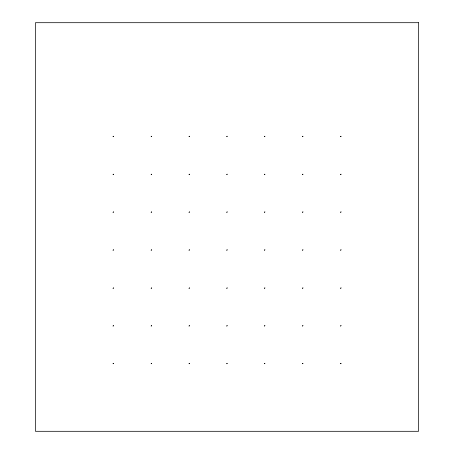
<?xml version="1.0" encoding="UTF-8"?>
<svg xmlns="http://www.w3.org/2000/svg" width="454" height="454" viewBox="0 0 454 454"><rect width="100%" height="100%" fill="white"/><g stroke="black" fill="none" stroke-linecap="round" stroke-linejoin="round"><path stroke-width="0.68" d="M418.554 22.7L35.446 22.7L35.446 431.3L418.554 431.3L418.554 22.7M113.477 136.257L113.097 136.637L113.477 136.257M151.562 136.257L151.182 136.637L151.562 136.257M189.46 136.257L189.08 136.637L189.46 136.257M227.165 136.257L226.784 136.637L227.165 136.257M264.869 136.257L264.495 136.637L264.869 136.257M302.914 136.257L302.534 136.637L302.914 136.257M340.999 136.257L340.619 136.637L340.999 136.257M113.477 174.205L113.097 174.58L113.477 174.205M151.562 174.205L151.182 174.58L151.562 174.205M189.46 174.205L189.08 174.58L189.46 174.205M227.165 174.205L226.784 174.58L227.165 174.205M264.869 174.205L264.495 174.58L264.869 174.205M302.914 174.205L302.534 174.58L302.914 174.205M340.999 174.205L340.619 174.58L340.999 174.205M113.477 211.922L113.097 212.302L113.477 211.922M151.562 211.922L151.182 212.302L151.562 211.922M189.46 211.922L189.08 212.302L189.46 211.922M227.165 211.922L226.784 212.302L227.165 211.922M264.869 211.922L264.495 212.302L264.869 211.922M302.914 211.922L302.534 212.302L302.914 211.922M340.999 211.922L340.619 212.302L340.999 211.922M113.477 249.819L113.097 250.194L113.477 249.819M151.562 249.819L151.182 250.194L151.562 249.819M189.46 249.819L189.08 250.194L189.46 249.819M227.165 249.819L226.784 250.194L227.165 249.819M264.869 249.819L264.495 250.194L264.869 249.819M302.914 249.819L302.534 250.194L302.914 249.819M340.999 249.819L340.619 250.194L340.999 249.819M113.477 287.927L113.097 288.307L113.477 287.927M151.562 287.927L151.182 288.307L151.562 287.927M189.46 287.927L189.08 288.307L189.46 287.927M227.165 287.927L226.784 288.307L227.165 287.927M264.869 287.927L264.495 288.307L264.869 287.927M302.914 287.927L302.534 288.307L302.914 287.927M340.999 287.927L340.619 288.307L340.999 287.927M113.477 325.637L113.097 326.017L113.477 325.637M151.562 325.637L151.182 326.017L151.562 325.637M189.46 325.637L189.08 326.017L189.46 325.637M227.165 325.637L226.784 326.017L227.165 325.637M264.869 325.637L264.495 326.017L264.869 325.637M302.914 325.637L302.534 326.017L302.914 325.637M340.999 325.637L340.619 326.017L340.999 325.637M113.477 363.348L113.097 363.728L113.477 363.348M151.562 363.348L151.182 363.728L151.562 363.348M189.46 363.348L189.08 363.728L189.46 363.348M227.165 363.348L226.784 363.728L227.165 363.348M264.869 363.348L264.495 363.728L264.869 363.348M302.914 363.348L302.534 363.728L302.914 363.348M340.999 363.348L340.619 363.728L340.999 363.348"/></g></svg>
